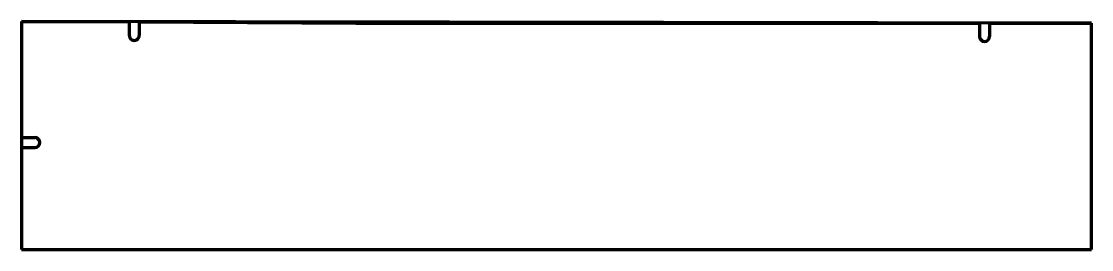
# Model space of a CAD drawing. Header units: inches. Extents: x 0 to 80, y 0 to 17.1.
import ezdxf

# ---------------------------------------------------------------- set-up
doc = ezdxf.new("R2010")
doc.units = ezdxf.units.IN
doc.header["$MEASUREMENT"] = 0
doc.layers.add('1', color=7, linetype='Continuous')

msp = doc.modelspace()

# ---------------------------------------------------------------- linework, layer by layer
at = {"color": 7, "lineweight": 90}
for p, q in [((0, 17.062), (8.063, 17.022)), ((80, 16.938), (0, 17.062)), ((0, 17.062), (0, 0)), ((8.812, 17.018), (25, 16.938)), ((25, 16.938), (71.625, 16.938)), ((72.375, 16.938), (80, 16.938)), ((80, 0), (80, 16.938)), ((0, 0), (80, 0))]:
    msp.add_line(p, q, dxfattribs=at)
at = {"layer": '1', "color": 7, "lineweight": 90}
for p, q in [((80, 16.938), (0, 17.062)), ((8.063, 17.022), (8.058, 16.022)), ((8.812, 17.018), (8.807, 16.018)), ((71.625, 16.938), (71.625, 15.938)), ((72.375, 16.938), (72.375, 15.938)), ((0, 8.375), (1, 8.375)), ((0, 7.625), (1, 7.625))]:
    msp.add_line(p, q, dxfattribs=at)
at = {"layer": '1', "color": 1, "lineweight": 90}
msp.add_line((80, 16.938), (0, 17.062), dxfattribs=at)
at = {"layer": '1', "color": 7, "lineweight": 90}
for centre, start, end in [((8.433, 16.02), 179.71352, 359.71352), ((72, 15.938), 180, 0), ((1, 8), 270, 90)]:
    msp.add_arc(centre, 0.375, start, end, dxfattribs=at)

doc.saveas('drawing.dxf')
